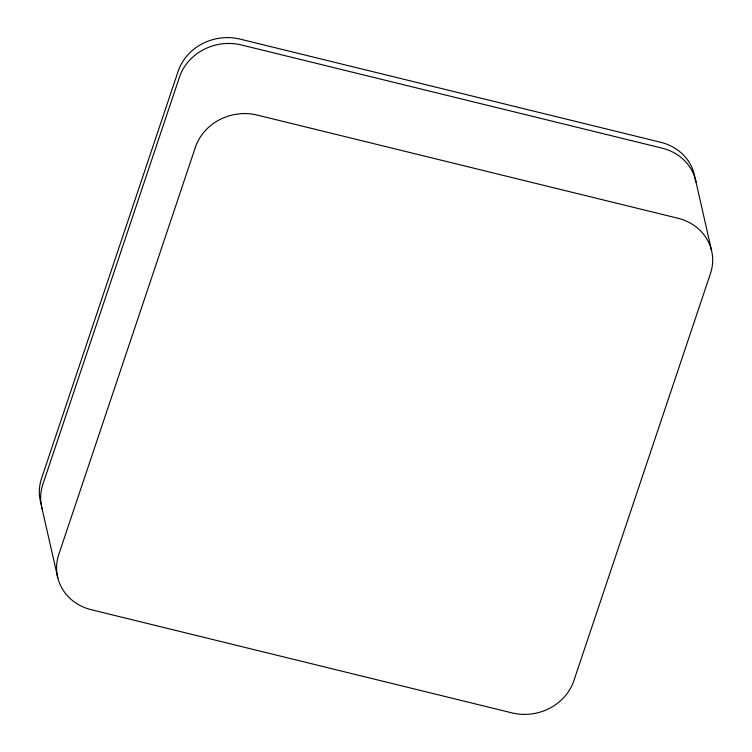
<?xml version="1.0" encoding="UTF-8"?>
<svg xmlns="http://www.w3.org/2000/svg" width="752" height="752" viewBox="0 0 752 752"><rect width="100%" height="100%" fill="white"/><g stroke="black" fill="none" stroke-linecap="round" stroke-linejoin="round"><path stroke-width="1.13" d="M695.544 180.001L711.477 250.134M41.858 507.713L57.791 577.846M696.004 182.078A49.632 44.988 -12.8 0 0 662.004 148.116L241.336 44.951A49.632 44.988 -12.8 0 0 179.474 77.099L42.864 484.307A49.632 44.988 -12.8 0 0 42.422 509.762M41.426 504.94A49.632 44.988 -12.8 0 1 41.539 478.46L178.149 71.252A49.632 44.988 -12.8 0 1 240.001 39.104L660.679 142.269A49.632 44.988 -12.8 0 1 695.168 179.418M195.407 147.232L58.797 554.44A49.632 44.988 -12.8 0 0 91.321 609.731L511.999 712.896A49.632 44.988 -12.8 0 0 573.851 680.748L710.461 273.54A49.632 44.988 -12.8 0 0 677.937 218.249L257.269 115.084A49.632 44.988 -12.8 0 0 195.407 147.232"/></g></svg>
